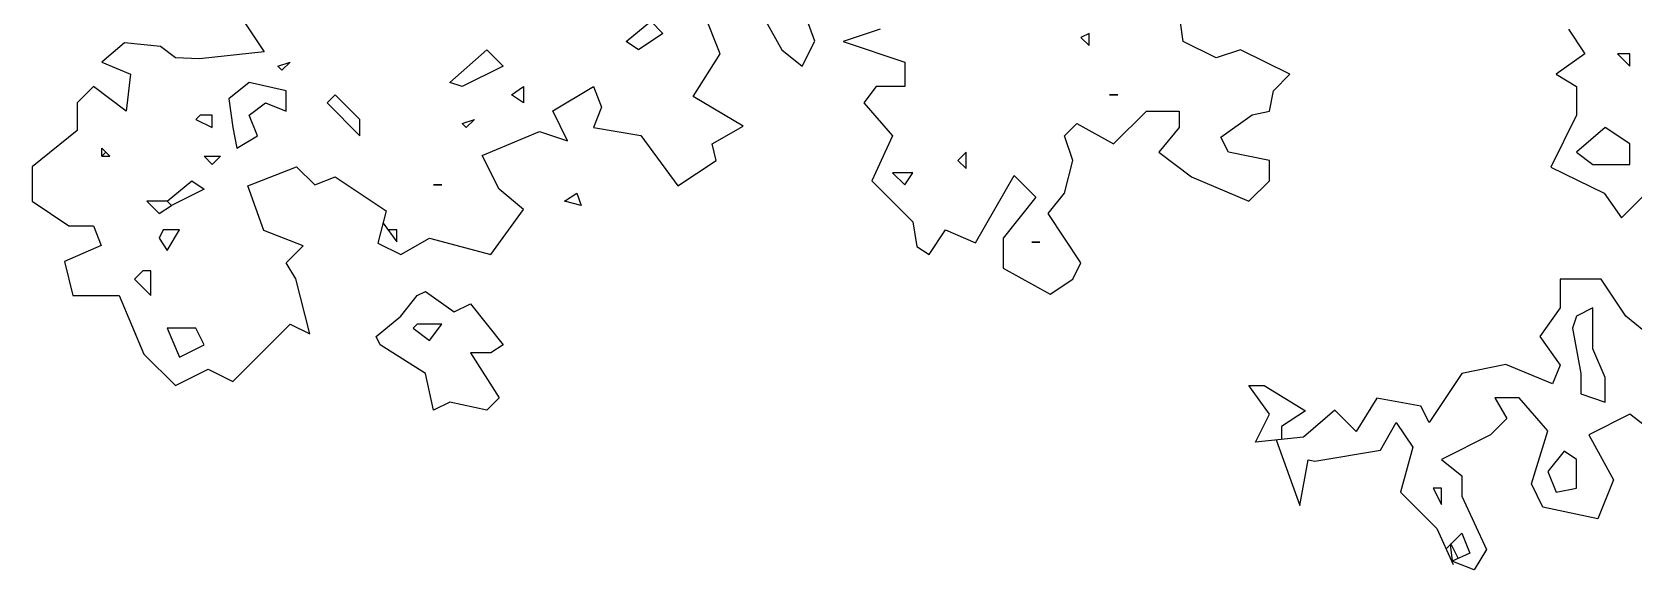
# Model space of a CAD drawing. Header units: metres. Extents: x -3.8 to 7.9, y -0.6 to 14.
# Drawn here: x -3.796 to -1.896, y 6.728 to 7.367 of the extents above; entities that cross this region are included whole.
import ezdxf

# ---------------------------------------------------------------- set-up
doc = ezdxf.new("R2010")
doc.units = ezdxf.units.M
doc.layers.add('ceco.net 88 green shadow', color=102, linetype='Continuous')
doc.layers.add('ceco.net 88 pair trees', color=7, linetype='Continuous')

msp = doc.modelspace()

# ---------------------------------------------------------------- linework, layer by layer
at = {"layer": 'ceco.net 88 green shadow', "linetype": 'Continuous'}
for p, q in [((-3.0917, 7.3553), (-3.0625, 7.3796)), ((-3.0625, 7.3796), (-3.0479, 7.365)), ((-3.0771, 7.3455), (-3.0917, 7.3553)), ((-3.0479, 7.365), (-3.0771, 7.3455)), ((-2.5425, 7.365), (-2.5522, 7.3601)), ((-2.5522, 7.3601), (-2.5425, 7.3504)), ((-2.5425, 7.3504), (-2.5425, 7.365)), ((-3.3006, 7.3067), (-3.2569, 7.3455)), ((-3.2569, 7.3455), (-3.2375, 7.3261)), ((-1.9155, 7.3407), (-1.901, 7.3261)), ((-1.901, 7.3407), (-1.9155, 7.3407)), ((-1.901, 7.3261), (-1.901, 7.3407)), ((-3.5048, 7.3261), (-3.4902, 7.331)), ((-3.4999, 7.3212), (-3.5048, 7.3261)), ((-3.4902, 7.331), (-3.4999, 7.3212)), ((-3.2375, 7.3261), (-3.2861, 7.3018)), ((-3.5388, 7.3067), (-3.5631, 7.2872)), ((-3.495, 7.2969), (-3.5388, 7.3067)), ((-3.2861, 7.3018), (-3.3006, 7.3067)), ((-3.2277, 7.2921), (-3.2132, 7.3018)), ((-3.2132, 7.3018), (-3.2132, 7.2824)), ((-3.5631, 7.2872), (-3.5582, 7.2532)), ((-3.5388, 7.2678), (-3.5193, 7.2824)), ((-3.5193, 7.2824), (-3.495, 7.2726)), ((-3.495, 7.2726), (-3.495, 7.2969)), ((-3.4367, 7.2921), (-3.4464, 7.2824)), ((-3.4464, 7.2824), (-3.4076, 7.2435)), ((-3.4076, 7.2629), (-3.4367, 7.2921)), ((-3.2132, 7.2824), (-3.2277, 7.2921)), ((-2.5182, 7.2921), (-2.5085, 7.2921)), ((-2.5085, 7.2921), (-2.5182, 7.2921)), ((-3.5971, 7.2678), (-3.602, 7.2629)), ((-3.602, 7.2629), (-3.5825, 7.2532)), ((-3.5825, 7.2678), (-3.5971, 7.2678)), ((-3.5825, 7.2532), (-3.5825, 7.2678)), ((-3.5291, 7.2435), (-3.5388, 7.2678)), ((-3.4076, 7.2435), (-3.4076, 7.2629)), ((-3.2861, 7.2581), (-3.2715, 7.2629)), ((-3.2715, 7.2629), (-3.2812, 7.2532)), ((-3.5582, 7.2532), (-3.5534, 7.2289)), ((-3.5534, 7.2289), (-3.5291, 7.2435)), ((-3.2812, 7.2532), (-3.2861, 7.2581)), ((-1.9301, 7.2532), (-1.9641, 7.224)), ((-1.901, 7.2338), (-1.9301, 7.2532)), ((-3.7137, 7.2192), (-3.7137, 7.2289)), ((-3.7137, 7.2289), (-3.7089, 7.224)), ((-3.7137, 7.2192), (-3.7089, 7.224)), ((-3.704, 7.2192), (-3.7089, 7.224)), ((-2.6883, 7.224), (-2.698, 7.2143)), ((-2.6883, 7.2046), (-2.6883, 7.224)), ((-1.9641, 7.224), (-1.9447, 7.2095)), ((-1.901, 7.2095), (-1.901, 7.2338)), ((-3.7137, 7.2192), (-3.704, 7.2192)), ((-3.5922, 7.2192), (-3.5728, 7.2192)), ((-3.5825, 7.2095), (-3.5922, 7.2192)), ((-3.5728, 7.2192), (-3.5825, 7.2095)), ((-2.698, 7.2143), (-2.6883, 7.2046)), ((-1.9447, 7.2095), (-1.901, 7.2095)), ((-3.636, 7.1657), (-3.6068, 7.19)), ((-3.6068, 7.19), (-3.5922, 7.1803)), ((-3.3201, 7.1852), (-3.3104, 7.1852)), ((-3.3104, 7.1852), (-3.3201, 7.1852)), ((-2.7758, 7.1997), (-2.7612, 7.1852)), ((-2.7515, 7.1997), (-2.7758, 7.1997)), ((-2.7612, 7.1852), (-2.7515, 7.1997)), ((-3.636, 7.1657), (-3.6603, 7.1657)), ((-3.6603, 7.1657), (-3.6457, 7.1511)), ((-3.636, 7.1657), (-3.6311, 7.1609)), ((-3.5922, 7.1803), (-3.6311, 7.1609)), ((-3.1646, 7.1657), (-3.15, 7.1754)), ((-3.1451, 7.1609), (-3.1646, 7.1657)), ((-3.15, 7.1754), (-3.1451, 7.1609)), ((-3.6457, 7.1511), (-3.6311, 7.1609)), ((-3.6408, 7.1317), (-3.6457, 7.122)), ((-3.6214, 7.1317), (-3.6408, 7.1317)), ((-3.636, 7.1074), (-3.6214, 7.1317)), ((-3.6457, 7.122), (-3.636, 7.1074)), ((-2.6105, 7.1171), (-2.6008, 7.1171)), ((-2.6008, 7.1171), (-2.6105, 7.1171)), ((-3.6651, 7.0831), (-3.6749, 7.0734)), ((-3.6749, 7.0734), (-3.6554, 7.0539)), ((-3.6554, 7.0831), (-3.6651, 7.0831)), ((-3.6554, 7.0539), (-3.6554, 7.0831)), ((-3.359, 7.0296), (-3.3395, 7.0539)), ((-3.3395, 7.0539), (-3.3298, 7.0588)), ((-3.3298, 7.0588), (-3.2958, 7.0345)), ((-3.2958, 7.0345), (-3.2763, 7.0442)), ((-3.2763, 7.0442), (-3.2375, 6.9956)), ((-1.9447, 7.0394), (-1.9641, 7.0296)), ((-1.9447, 6.9908), (-1.9447, 7.0394)), ((-3.636, 7.0151), (-3.6214, 6.981)), ((-3.602, 7.0151), (-3.636, 7.0151)), ((-3.5922, 6.9956), (-3.602, 7.0151)), ((-3.3881, 7.0053), (-3.359, 7.0296)), ((-3.3395, 7.0199), (-3.3444, 7.0151)), ((-3.3444, 7.0151), (-3.3249, 7.0005)), ((-3.3104, 7.0199), (-3.3395, 7.0199)), ((-3.3249, 7.0005), (-3.3104, 7.0199)), ((-1.9641, 7.0296), (-1.969, 7.0151)), ((-1.969, 7.0151), (-1.9593, 6.9616)), ((-3.6214, 6.981), (-3.5922, 6.9956)), ((-3.3833, 6.9956), (-3.3881, 7.0053)), ((-3.3298, 6.9616), (-3.3833, 6.9956)), ((-3.2375, 6.9956), (-3.252, 6.9859)), ((-3.252, 6.9859), (-3.2763, 6.9859)), ((-3.2763, 6.9859), (-3.2423, 6.9324)), ((-1.9301, 6.9567), (-1.9447, 6.9908)), ((-3.3201, 6.9179), (-3.3298, 6.9616)), ((-1.9593, 6.9616), (-1.9593, 6.9373)), ((-1.9301, 6.9276), (-1.9301, 6.9567)), ((-1.9593, 6.9373), (-1.9301, 6.9276)), ((-3.3006, 6.9276), (-3.3201, 6.9179)), ((-3.2569, 6.9179), (-3.3006, 6.9276)), ((-3.2423, 6.9324), (-3.2569, 6.9179)), ((-1.9787, 6.8693), (-1.9982, 6.845)), ((-1.9641, 6.8595), (-1.9787, 6.8693)), ((-1.9982, 6.845), (-1.9884, 6.8207)), ((-1.9641, 6.8255), (-1.9641, 6.8595)), ((-2.1342, 6.8255), (-2.1245, 6.8061)), ((-2.1245, 6.8255), (-2.1342, 6.8255)), ((-2.1245, 6.8061), (-2.1245, 6.8255)), ((-1.9884, 6.8207), (-1.9641, 6.8255))]:
    msp.add_line(p, q, dxfattribs=at)
at = {"layer": 'ceco.net 88 pair trees', "linetype": 'Continuous'}
for p, q in [((-2.1138, 6.7602), (-2.1046, 6.7419)), ((-2.1112, 6.739), (-2.1136, 6.7587))]:
    msp.add_line(p, q, dxfattribs=at)
for points in [[(-2.9556, 7.433), (-2.907, 7.3455), (-2.8827, 7.3261), (-2.8679, 7.3558), (-2.887, 7.409)], [(-2.7903, 7.3698), (-2.8341, 7.3553), (-2.7612, 7.331), (-2.7612, 7.3018), (-2.7952, 7.3018), (-2.8098, 7.2824), (-2.7758, 7.2435), (-2.8001, 7.19), (-2.7515, 7.1414), (-2.7466, 7.1123), (-2.732, 7.1025), (-2.7126, 7.1317), (-2.6771, 7.1164), (-2.6314, 7.1963), (-2.6057, 7.1706), (-2.6445, 7.122), (-2.6445, 7.0863), (-2.5886, 7.0556), (-2.5619, 7.0734), (-2.5522, 7.0928), (-2.5911, 7.1511), (-2.5716, 7.1754), (-2.5619, 7.2143), (-2.5716, 7.2435), (-2.5571, 7.2581), (-2.5133, 7.2338), (-2.4744, 7.2726), (-2.4356, 7.2726), (-2.4356, 7.2532), (-2.4599, 7.224), (-2.421, 7.1949), (-2.3529, 7.1657), (-2.3286, 7.19), (-2.3286, 7.2143), (-2.3772, 7.224), (-2.3862, 7.242), (-2.3488, 7.2685), (-2.3286, 7.2726), (-2.3238, 7.2969), (-2.3043, 7.3164), (-2.3627, 7.3455), (-2.3918, 7.3358), (-2.4307, 7.3553), (-2.4404, 7.4233)], [(-3.5485, 7.3844), (-3.5208, 7.3429), (-3.5976, 7.3346), (-3.6263, 7.3358), (-3.644, 7.3492), (-3.6865, 7.3536), (-3.7137, 7.331), (-3.6797, 7.3164), (-3.6846, 7.2726), (-3.7235, 7.3018), (-3.7429, 7.2824), (-3.7429, 7.2498), (-3.7964, 7.2068), (-3.7964, 7.1657), (-3.7526, 7.1366), (-3.7235, 7.1366), (-3.7142, 7.1132), (-3.758, 7.0945), (-3.7478, 7.0539), (-3.6931, 7.0539), (-3.6637, 6.9844), (-3.6263, 6.947), (-3.5874, 6.9665), (-3.5582, 6.9519), (-3.4902, 7.0199), (-3.4668, 7.0083), (-3.4834, 7.0739), (-3.495, 7.0928), (-3.4749, 7.113), (-3.5213, 7.1312), (-3.5402, 7.1842), (-3.4826, 7.2065), (-3.461, 7.1852), (-3.4367, 7.1949), (-3.3762, 7.1545), (-3.3862, 7.1162), (-3.359, 7.1025), (-3.3249, 7.122), (-3.252, 7.1025), (-3.2132, 7.156), (-3.2423, 7.1803), (-3.2622, 7.2199), (-3.1942, 7.2486), (-3.1612, 7.2374), (-3.1784, 7.2731), (-3.1305, 7.3018), (-3.1208, 7.2775), (-3.1305, 7.2532), (-3.0742, 7.2437), (-3.0304, 7.184), (-2.9847, 7.2143), (-2.9896, 7.2338), (-2.9529, 7.2549), (-3.012, 7.2901), (-2.9799, 7.3407), (-2.9993, 7.3893)], [(-1.9739, 7.3698), (-1.9544, 7.3407), (-1.9884, 7.3164), (-1.9641, 7.3018), (-1.9641, 7.2678), (-1.9948, 7.2063), (-1.9313, 7.1752), (-1.9107, 7.1463), (-1.8815, 7.1754)], [(-3.3799, 7.1397), (-3.3638, 7.1176), (-3.3638, 7.1317), (-3.374, 7.1317)], [(-1.8524, 6.9859), (-1.9058, 7.0296), (-1.935, 7.0734), (-1.9836, 7.0734), (-1.9836, 7.0394), (-2.0079, 7.0053), (-1.9836, 6.9713), (-1.9926, 6.9492), (-2.0482, 6.9721), (-2.1002, 6.9616), (-2.1391, 6.9033), (-2.1488, 6.9227), (-2.2011, 6.9322), (-2.2258, 6.8928), (-2.2509, 6.9179), (-2.2881, 6.886), (-2.3452, 6.88), (-2.3286, 6.913), (-2.3529, 6.947), (-2.3347, 6.947), (-2.2859, 6.9171), (-2.3141, 6.8984), (-2.3141, 6.8831)], [(-1.8378, 6.8644), (-1.901, 6.913), (-1.9496, 6.8887), (-1.9204, 6.8352), (-1.9389, 6.7888), (-2.004, 6.8029), (-2.0176, 6.8304), (-1.9982, 6.8936), (-2.0322, 6.9324), (-2.0613, 6.9324), (-2.0468, 6.9081), (-2.0662, 6.8887), (-2.1245, 6.8595), (-2.1002, 6.8401), (-2.1002, 6.8158), (-2.0711, 6.7526), (-2.0856, 6.7283), (-2.1109, 6.7385)], [(-2.3204, 6.8826), (-2.2924, 6.8049), (-2.2825, 6.8591), (-2.2747, 6.8574), (-2.1967, 6.8705), (-2.178, 6.9033), (-2.1585, 6.8741), (-2.1731, 6.8207), (-2.1301, 6.7777), (-2.1104, 6.7349)], [(-2.1189, 6.7534), (-2.1002, 6.7721), (-2.0907, 6.7483), (-2.1116, 6.7388)]]:
    msp.add_lwpolyline(points, dxfattribs=at)

doc.saveas('drawing.dxf')
